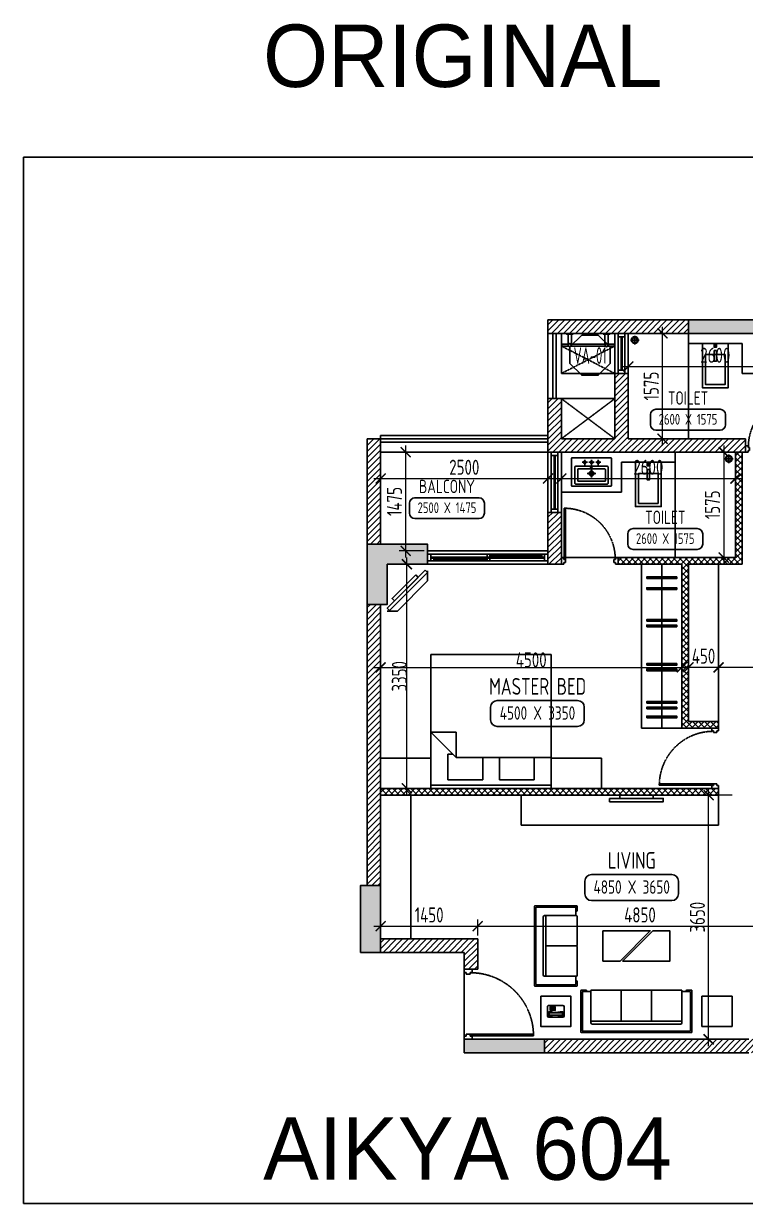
# Model space of a CAD drawing. Header units: millimetres. Extents: x -32588 to 76206, y -105754 to 17102.
# Drawn here: x -32588 to -21803, y -22400 to -4769 of the extents above; entities that cross this region are included whole.
import ezdxf
from ezdxf.enums import TextEntityAlignment as Align

# ---------------------------------------------------------------- set-up
doc = ezdxf.new("R2010")
doc.units = ezdxf.units.MM
doc.header["$LTSCALE"] = 10
doc.header["$PDMODE"] = 35
doc.header["$PDSIZE"] = 500
doc.linetypes.add('DASHED', pattern=[19.05, 12.7, -6.35])
doc.linetypes.add('HIDDEN', pattern=[9.525, 6.35, -3.175])
for name, color, linetype in [('07--DIM-1', 1, 'Continuous'), ('A--BLOCKWALL-1', 9, 'Continuous'), ('A--BLOCKWALL-2', 2, 'Continuous'), ('A--BLOCKWALL-3', 3, 'Continuous'), ('A--BLOCKWALL-HATCH', 8, 'Continuous'), ('A--CONCRETE-1', 9, 'Continuous'), ('A--DOWN', 34, 'Continuous'), ('A--FURNITURE-0', 253, 'Continuous'), ('A--FURNITURE-1', 9, 'Continuous'), ('A--GLAZING-0', 181, 'Continuous'), ('A--HANDRAIL-1', 9, 'Continuous'), ('A--HATCH-1', 8, 'Continuous'), ('A--SANITARY-0', 253, 'Continuous'), ('A--SHAFT-HIDDEN', 9, 'HIDDEN'), ('A--SPACENUMBER', 2, 'Continuous'), ('A--SPACENUMBER-1', 8, 'Continuous'), ('A--SPACEREF', 3, 'Continuous'), ('A--STELWRK-1', 9, 'Continuous'), ('A--Stucture', 9, 'Continuous'), ('A--TILING-1', 8, 'Continuous'), ('A--WINREF', 7, 'Continuous'), ('A--WINREF-1', 8, 'Continuous'), ('Typical floor Column Centre line$0$X-3rd Floor Column$0$A--COL250', 250, 'Continuous'), ('Typical floor Column Centre line$0$X-3rd Floor Column$0$A--CONCRETE-4', 4, 'Continuous')]:
    doc.layers.add(name, color=color, linetype=linetype)
doc.layers.add('A--STELWRK-2', color=2, linetype='Continuous', lineweight=25)
doc.styles.add('ISO', font='isocp2.shx', dxfattribs={"width": 0.8})
doc.dimstyles.new('A-DIM-100', dxfattribs={"dimscale": 100, "dimtxt": 2.25, "dimasz": 1.5, "dimexe": 1, "dimexo": 0.5, "dimgap": 0, "dimtad": 0, "dimdec": 0, "dimzin": 12, "dimdsep": 46, "dimtxsty": 'ISO', "dimblk": 'ARCHTICK', "dimcen": 1, "dimdle": 1, "dimclrd": 8, "dimclre": 8, "dimclrt": 256, "dimadec": 0, "dimazin": 3, "dimtfac": 1, "dimtdec": 0, "dimtmove": 1, "dimatfit": 2, "dimfxl": 1, "dimtvp": 0.75, "dimtolj": 1, "dimtzin": 12, "dimlwd": 18, "dimlwe": 18, "dimarcsym": 0})
pattern_1 = [(45, (-23853.064, -23097.9), (-44.90128, 44.90128), [])]
pattern_2 = [(45, (-23853.064, -23097.9), (-44.90128, 44.90128), []), (135, (-23853.064, -23097.9), (-44.90128, -44.90128), [])]

# ---------------------------------------------------------------- blocks, each defined once
blk = doc.blocks.new('A$C542B73FF')
at = {"layer": 'A--FURNITURE-0'}
for points in [[(-400, 50), (400, 50), (400, 100), (-400, 100)], [(-250, 0), (250, 0), (250, 50), (-250, 50)]]:
    blk.add_lwpolyline(points, close=True, dxfattribs=at)
blk = doc.blocks.new('A$C7FA855F9')
at = {"layer": 'A--FURNITURE-0', "linetype": 'Continuous'}
for p, q in [((900, 2000), (-900, 2000)), ((-900, 2000), (-900, 0)), ((900, 0), (900, 2000)), ((900, 840), (520, 460)), ((520, 840), (900, 840)), ((520, 460), (520, 840)), ((-900, 460), (520, 460)), ((-645, 460), (-645, 130)), ((-125, 130), (-125, 460)), ((125, 460), (125, 130)), ((645, 510), (570, 510)), ((645, 130), (645, 510)), ((-900, 50), (900, 50)), ((-900, 0), (900, 0)), ((-645, 130), (-125, 130)), ((125, 130), (645, 130))]:
    blk.add_line(p, q, dxfattribs=at)
blk = doc.blocks.new('A$C59C96D1E')
at = {"linetype": 'Continuous'}
for p, q in [((-2.74, 0), (2.74, 0)), ((-3.49, -9.09), (-3.49, -0.75)), ((-2.75, -0.99), (-2.75, -2.2)), ((-2.26, -1.48), (-2.26, -8.35)), ((-0.79, -0.49), (-2.25, -0.49)), ((-1.76, -0.98), (-1.28, -0.98)), ((-0.78, -8.35), (-0.78, -1.48)), ((-0.29, -2.2), (-0.29, -0.99)), ((3.49, -0.75), (3.49, -9.09)), ((-2.75, -8.84), (-2.75, -7.63)), ((2.74, -9.84), (-2.74, -9.84)), ((-0.79, -9.34), (-2.25, -9.34)), ((-1.76, -8.85), (-1.28, -8.85)), ((-0.29, -7.63), (-0.29, -8.84))]:
    blk.add_line(p, q, dxfattribs=at)
for points in [[(0.45, -5.87), (0.45, -5.37), (0.95, -5.37), (0.95, -5.87)], [(0.45, -6.47), (0.45, -5.97), (0.95, -5.97), (0.95, -6.47)], [(0.45, -7.06), (0.45, -6.56), (0.95, -6.56), (0.95, -7.06)], [(1.05, -5.87), (1.05, -5.37), (1.55, -5.37), (1.55, -5.87)], [(1.05, -6.47), (1.05, -5.97), (1.55, -5.97), (1.55, -6.47)], [(1.05, -7.06), (1.05, -6.56), (1.55, -6.56), (1.55, -7.06)], [(1.64, -5.87), (1.64, -5.37), (2.14, -5.37), (2.14, -5.87)], [(1.64, -6.47), (1.64, -5.97), (2.14, -5.97), (2.14, -6.47)], [(1.64, -7.06), (1.64, -6.56), (2.14, -6.56), (2.14, -7.06)], [(2.24, -5.87), (2.24, -5.37), (2.74, -5.37), (2.74, -5.87)], [(2.24, -6.47), (2.24, -5.97), (2.74, -5.97), (2.74, -6.47)], [(2.24, -7.06), (2.24, -6.56), (2.74, -6.56), (2.74, -7.06)], [(0.45, -7.66), (0.45, -7.16), (0.95, -7.16), (0.95, -7.66)], [(0.45, -8.26), (0.95, -8.26), (0.95, -7.76), (0.45, -7.76)], [(1.05, -7.66), (1.05, -7.16), (1.55, -7.16), (1.55, -7.66)], [(1.05, -8.26), (1.55, -8.26), (1.55, -7.76), (1.05, -7.76)], [(1.64, -7.66), (1.64, -7.16), (2.14, -7.16), (2.14, -7.66)], [(1.64, -8.26), (2.14, -8.26), (2.14, -7.76), (1.64, -7.76)], [(2.24, -7.66), (2.24, -7.16), (2.74, -7.16), (2.74, -7.66)], [(2.24, -8.26), (2.74, -8.26), (2.74, -7.76), (2.24, -7.76)]]:
    blk.add_lwpolyline(points, close=True)
for centre, radius, start, end in [((-2.74, -0.75), 0.75, 90, 180), ((2.74, -0.75), 0.75, 0, 90), ((-2.25, -0.99), 0.5, 90, 180), ((-2.25, -2.2), 0.5, 180, 270), ((-1.76, -1.48), 0.5, 90, 180), ((-1.28, -1.48), 0.5, 0, 90), ((-0.79, -0.99), 0.5, 0, 90), ((-0.79, -2.2), 0.5, 270, 0), ((-2.74, -9.09), 0.75, 180, 270), ((-2.25, -7.63), 0.5, 90, 180), ((-2.25, -8.84), 0.5, 180, 270), ((-1.76, -8.35), 0.5, 180, 270), ((-1.28, -8.35), 0.5, 270, 0), ((-0.79, -7.63), 0.5, 0, 90), ((-0.79, -8.84), 0.5, 270, 0), ((2.74, -9.09), 0.75, 270, 0)]:
    blk.add_arc(centre, radius, start, end, dxfattribs=at)
for centre, start, end in [((-30.22, -7.51), 358.27997, 10.89187), ((27.18, -7.51), 169.10813, 181.72003)]:
    blk.add_arc(centre, 27.97, start, end)
blk = doc.blocks.new('A$C6B576318')
at = {"layer": 'A--FURNITURE-0'}
for p, q in [((-975, 13), (-975, 736)), ((-888, 749), (-963, 749)), ((-950, 38), (-950, 711)), ((-813, 724), (-938, 724)), ((-875, 724), (-875, 736)), ((-800, 711), (-800, 736)), ((-800, 175), (-800, 711)), ((-788, 749), (-279, 749)), ((-267, 736), (-267, 200)), ((-254, 749), (254, 749)), ((267, 736), (267, 200)), ((279, 749), (788, 749)), ((800, 711), (800, 736)), ((800, 175), (800, 711)), ((813, 724), (938, 724)), ((875, 724), (875, 736)), ((888, 749), (963, 749)), ((950, 38), (950, 711)), ((975, 13), (975, 736)), ((-963, 0), (963, 0)), ((-938, 25), (938, 25)), ((-800, 200), (800, 200)), ((-775, 150), (775, 150))]:
    blk.add_line(p, q, dxfattribs=at)
for centre, radius, start, end in [((-963, 736), 12.5, 90, 180), ((-938, 711), 12.5, 90, 180), ((-888, 736), 12.5, 0, 90), ((-813, 711), 12.5, 0, 90), ((-788, 736), 12.5, 90, 180), ((-279, 736), 12.5, 0, 90), ((-254, 736), 12.5, 90, 180), ((254, 736), 12.5, 0, 90), ((279, 736), 12.5, 90, 180), ((788, 736), 12.5, 0, 90), ((813, 711), 12.5, 90, 180), ((888, 736), 12.5, 90, 180), ((938, 711), 12.5, 0, 90), ((963, 736), 12.5, 0, 90), ((-963, 13), 12.5, 180, 270), ((-938, 38), 12.5, 180, 270), ((-775, 175), 25, 180, 270), ((775, 175), 25, 270, 0), ((938, 38), 12.5, 270, 0), ((963, 13), 12.5, 270, 0)]:
    blk.add_arc(centre, radius, start, end, dxfattribs=at)
blk = doc.blocks.new('A$C64853205')
at = {"layer": 'A--FURNITURE-0'}
for p, q in [((-708, 13), (-708, 736)), ((-621, 749), (-696, 749)), ((-683, 38), (-683, 711)), ((-546, 724), (-671, 724)), ((-608, 724), (-608, 736)), ((-533, 711), (-533, 736)), ((-533, 175), (-533, 711)), ((-521, 749), (-12, 749)), ((0, 736), (0, 200)), ((13, 749), (521, 749)), ((533, 736), (533, 175)), ((546, 724), (671, 724)), ((608, 724), (608, 736)), ((621, 749), (696, 749)), ((683, 38), (683, 711)), ((708, 13), (708, 736)), ((-696, 0), (696, 0)), ((-671, 25), (671, 25)), ((-533, 200), (533, 200)), ((-508, 150), (508, 150))]:
    blk.add_line(p, q, dxfattribs=at)
for centre, radius, start, end in [((-696, 736), 12.5, 90, 180), ((-671, 711), 12.5, 90, 180), ((-621, 736), 12.5, 0, 90), ((-546, 711), 12.5, 0, 90), ((-521, 736), 12.5, 90, 180), ((-12, 736), 12.5, 0, 90), ((13, 736), 12.5, 90, 180), ((521, 736), 12.5, 0, 90), ((546, 711), 12.5, 90, 180), ((621, 736), 12.5, 90, 180), ((671, 711), 12.5, 0, 90), ((696, 736), 12.5, 0, 90), ((-696, 13), 12.5, 180, 270), ((-671, 38), 12.5, 180, 270), ((-508, 175), 25, 180, 270), ((508, 175), 25, 270, 0), ((671, 38), 12.5, 270, 0), ((696, 13), 12.5, 270, 0)]:
    blk.add_arc(centre, radius, start, end, dxfattribs=at)
blk = doc.blocks.new('A$C68464E93')
at = {"layer": 'A--BLOCKWALL-1'}
for p, q in [((600, 200), (0, 200)), ((600, 0), (0, 0))]:
    blk.add_line(p, q, dxfattribs=at)
at = {"layer": 'A--DOWN'}
for p, q in [((50, 150), (550, 150)), ((550, 50), (50, 50))]:
    blk.add_line(p, q, dxfattribs=at)
for points in [[(50, 50), (50, 150), (0, 150), (0, 50), (50, 50)], [(550, 50), (550, 150), (600, 150), (600, 50), (550, 50)]]:
    blk.add_lwpolyline(points, dxfattribs=at)
at = {"layer": 'A--GLAZING-0'}
for p, q in [((550, 107), (50, 107)), ((550, 93), (50, 93))]:
    blk.add_line(p, q, dxfattribs=at)
blk = doc.blocks.new('A$C76363F86-flat-10')
at = {"layer": 'A--SANITARY-0'}
for points in [[(0, -0.193), (0, 0.193), (-0.663, 0.193), (-0.663, -0.193)], [(-0.167, -0.146), (-0.167, 0.146), (-0.616, 0.146), (-0.616, -0.146)], [(-0.108, -0.017), (-0.108, 0.017), (-0.266, 0.017), (-0.266, -0.017)], [(0, -0.017), (0, 0.017), (-0.057, 0.017), (-0.057, -0.017)], [(-0.027, -0.009), (-0.027, 0.008), (-0.05, 0.008), (-0.05, -0.009)]]:
    blk.add_lwpolyline(points, close=True, dxfattribs=at)
blk = doc.blocks.new('A$C704305AF')
at = {"layer": 'A--SANITARY-0'}
for p, q in [((0, 0.064), (0, -0.064)), ((0.064, 0), (-0.064, 0))]:
    blk.add_line(p, q, dxfattribs=at)
for major_axis, start_param, end_param in [((0, 0.0508), 3.141593, 9.424778), ((0, 0.0381), 6.283185307145827, 12.56637061432541)]:
    blk.add_ellipse((0, 0), major_axis=major_axis, ratio=1, start_param=start_param, end_param=end_param, dxfattribs=at)
blk = doc.blocks.new('A$C302618AE')
at = {"layer": 'A--SANITARY-0'}
for p, q in [((-287, 0), (287, 0)), ((-297, -10), (-297, -416)), ((-247, -138), (-247, -383)), ((-237, -128), (240, -128)), ((-196, -168), (199, -168)), ((-60, -67), (-138, -67)), ((-100, -30), (-100, -110)), ((40, -67), (-38, -67)), ((1, -30), (1, -110)), ((141, -67), (63, -67)), ((101, -30), (101, -110)), ((250, -138), (250, -383)), ((297, -10), (297, -416)), ((-206, -178), (-206, -343)), ((65, -236), (-65, -236)), ((0, -183), (0, -295)), ((209, -178), (209, -343)), ((-287, -426), (287, -426)), ((-237, -393), (240, -393)), ((-196, -353), (199, -353))]:
    blk.add_line(p, q, dxfattribs=at)
for centre, radius in [((-100, -67), 17.8), ((1, -67), 17.8), ((101, -67), 17.8), ((1, -235), 36.3), ((1, -235), 25)]:
    blk.add_circle(centre, radius, dxfattribs=at)
for centre, start, end in [((-287, -10), 90, 180), ((-237, -138), 90, 180), ((-196, -178), 90, 180), ((199, -178), 0, 90), ((240, -138), 0, 90), ((287, -10), 0, 90), ((-196, -343), 180, 270), ((199, -343), 270, 0), ((-287, -416), 180, 270), ((-237, -383), 180, 270), ((240, -383), 270, 0), ((287, -416), 270, 0)]:
    blk.add_arc(centre, 10, start, end, dxfattribs=at)
blk.add_ellipse((0, -141), major_axis=(17.6, 0), ratio=0.318204, dxfattribs=at)
blk = doc.blocks.new('A$C1CBF2325')
at = {"layer": 'A--DOWN'}
for p, q in [((100, 0), (0, 0)), ((0, 0), (0, -42)), ((100, 0), (100, -42)), ((25, -42), (0, -42)), ((25, -42), (25, -67)), ((75, -67), (25, -67)), ((75, -42), (75, -67)), ((75, -42), (100, -42)), ((79, -46), (79, -67)), ((79, -46), (886, -46)), ((79, -67), (886, -67)), ((886, -67), (886, -46)), ((25, -858), (0, -858)), ((0, -900), (0, -858)), ((100, -900), (0, -900)), ((75, -833), (25, -833)), ((25, -858), (25, -833)), ((75, -858), (75, -833)), ((75, -858), (100, -858)), ((100, -900), (100, -858))]:
    blk.add_line(p, q, dxfattribs=at)
at = {"layer": 'A--DOWN', "color": 8, "linetype": 'DASHED', "ltscale": 0.005}
blk.add_arc((79, -46), 807, 269.7319, 358.5291, dxfattribs=at)
blk = doc.blocks.new('A$C613641B0')
at = {"layer": 'A--BLOCKWALL-1'}
for p, q in [((0, 0), (-1800, 0)), ((0, -200), (-1800, -200))]:
    blk.add_line(p, q, dxfattribs=at)
at = {"layer": 'A--DOWN'}
for p, q in [((-50, -50), (-1750, -50)), ((-1750, -93), (-93, -93)), ((-1750, -107), (-50, -107)), ((-1750, -150), (-50, -150))]:
    blk.add_line(p, q, dxfattribs=at)
for points in [[(-1750, -50), (-1750, -150), (-1800, -150), (-1800, -50)], [(-1750, -107), (-1750, -150), (-1707, -150), (-1707, -107)], [(-934, -50), (-934, -93), (-891, -93), (-891, -50)], [(-934, -107), (-934, -150), (-891, -150), (-891, -107)], [(-93, -50), (-93, -93), (-50, -93), (-50, -50)], [(-50, -50), (-50, -150), (0, -150), (0, -50)]]:
    blk.add_lwpolyline(points, close=True, dxfattribs=at)
at = {"layer": 'A--GLAZING-0'}
for p, q in [((-934, -122), (-1707, -122)), ((-934, -136), (-1707, -136)), ((-93, -64), (-891, -64)), ((-93, -78), (-891, -78))]:
    blk.add_line(p, q, dxfattribs=at)
blk = doc.blocks.new('SPACE')
at = {"layer": 'A--SPACENUMBER-1'}
blk.add_lwpolyline([(-600, 0), (600, 0, 0.414213562), (700, 100), (700, 288.5, 0.414213562), (600, 388.5), (-600, 388.5, 0.414213562), (-700, 288.5), (-700, 100, 0.414213562), (-600, 0, -0.052514465)], format="xyb", dxfattribs=at)
at = {"layer": 'A--SPACENUMBER', "style": 'ISO', "width": 0.8, "flags": 4}
blk.add_attdef('01', text='', height=250, dxfattribs=at).set_placement((0.455, 202.41), align=Align.MIDDLE)
at = {"layer": 'A--SPACEREF', "style": 'ISO', "width": 0.8, "flags": 4}
blk.add_attdef('S', text='', height=300, dxfattribs=at).set_placement((1.35, 474.975), align=Align.CENTER)
blk = doc.blocks.new('AL-OP')
at = {"layer": 'A--WINREF-1'}
blk.add_lwpolyline([(-124, 300), (-300, 124), (-300, -124), (-124, -300), (124, -300), (300, -124), (300, 124), (124, 300)], close=True, dxfattribs=at)
at = {"layer": 'A--WINREF', "style": 'ISO', "width": 0.6}
blk.add_attdef('AL-OP', text='', height=250, dxfattribs=at).set_placement((3, -5), align=Align.MIDDLE)
blk = doc.blocks.new('A$C3A434446')
at = {"layer": 'A--STELWRK-1', "color": 1}
for p, q in [((110, 939), (110, 1089)), ((160, 939), (160, 1089)), ((660, 939), (660, 1089)), ((710, 939), (710, 1089)), ((15, 939), (115, 939)), ((15, 909), (115, 909)), ((155, 939), (665, 939)), ((155, 909), (665, 909)), ((705, 939), (805, 939)), ((705, 909), (805, 909))]:
    blk.add_line(p, q, dxfattribs=at)
at = {"layer": 'A--STELWRK-1'}
for points in [[(85, 1099), (85, 1089), (185, 1089), (185, 1099)], [(635, 1099), (635, 1089), (735, 1089), (735, 1099)], [(15, 899), (10, 899), (10, 949), (15, 949)], [(805, 899), (810, 899), (810, 949), (805, 949)]]:
    blk.add_lwpolyline(points, close=True, dxfattribs=at)
at = {"layer": 'A--STELWRK-2'}
for centre, radius in [((135, 924), 25), ((135, 924), 22), ((685, 924), 25), ((685, 924), 22)]:
    blk.add_circle(centre, radius, dxfattribs=at)
blk = doc.blocks.new('A$C6931329F')
at = {"layer": 'A--BLOCKWALL-1'}
for p, q in [((0, 900), (0, 0)), ((200, 900), (200, 0))]:
    blk.add_line(p, q, dxfattribs=at)
at = {"layer": 'A--DOWN'}
for p, q in [((50, 50), (50, 850)), ((150, 850), (150, 50))]:
    blk.add_line(p, q, dxfattribs=at)
for points in [[(150, 850), (50, 850), (50, 900), (150, 900), (150, 850)], [(150, 50), (50, 50), (50, 0), (150, 0), (150, 50)]]:
    blk.add_lwpolyline(points, dxfattribs=at)
at = {"layer": 'A--GLAZING-0'}
for p, q in [((93, 850), (93, 50)), ((107, 850), (107, 50))]:
    blk.add_line(p, q, dxfattribs=at)
blk = doc.blocks.new('_ArchTick')
at = {"color": 0, "const_width": 0.15}
blk.add_lwpolyline([(-0.5, -0.5), (0.5, 0.5)], dxfattribs=at)
blk = doc.blocks.new('*D225')
at = {"layer": '07--DIM-1', "color": 8, "lineweight": 18}
for p, q in [((-23553, -9448), (-23553, -9994)), ((-20953, -9448), (-20953, -9994)), ((-23653, -9894), (-20853, -9894))]:
    blk.add_line(p, q, dxfattribs=at)
at = {"layer": 'Defpoints', "color": 0}
for p in [(-23553, -9398), (-20953, -9398), (-20953, -9894)]:
    blk.add_point(p, dxfattribs=at)
at = {"layer": '07--DIM-1', "color": 8, "lineweight": 18, "xscale": 150, "yscale": 150, "zscale": 150, "rotation": 180}
blk.add_blockref('_ArchTick', (-23553, -9894), dxfattribs=at)
at = {"layer": '07--DIM-1', "color": 8, "lineweight": 18, "xscale": 150, "yscale": 150, "zscale": 150}
blk.add_blockref('_ArchTick', (-20953, -9894), dxfattribs=at)
at = {"layer": '07--DIM-1', "insert": (-22253, -9725), "char_height": 225, "attachment_point": 5, "style": 'ISO'}
blk.add_mtext('\\A1;2600', dxfattribs=at)
blk = doc.blocks.new('*D226')
at = {"layer": '07--DIM-1', "color": 8, "lineweight": 18}
for p, q in [((-23041, -11073), (-23041, -9298)), ((-23503, -9398), (-22941, -9398)), ((-23503, -10973), (-22941, -10973))]:
    blk.add_line(p, q, dxfattribs=at)
at = {"layer": 'Defpoints', "color": 0}
for p in [(-23553, -9398), (-23041, -9398), (-23553, -10973)]:
    blk.add_point(p, dxfattribs=at)
at = {"layer": '07--DIM-1', "color": 8, "lineweight": 18, "xscale": 150, "yscale": 150, "zscale": 150}
for p, rotation in [((-23041, -9398), 90), ((-23041, -10973), 270)]:
    blk.add_blockref('_ArchTick', p, dxfattribs=dict(at, rotation=rotation))
at = {"layer": '07--DIM-1', "insert": (-23210, -10185), "char_height": 225, "attachment_point": 5, "rotation": 90, "style": 'ISO'}
blk.add_mtext('\\A1;1575', dxfattribs=at)
blk = doc.blocks.new('*D227')
at = {"layer": '07--DIM-1', "color": 8, "lineweight": 18}
for p, q in [((-27253, -18398), (-27253, -18158)), ((-25803, -18398), (-25803, -18158)), ((-27353, -18258), (-25703, -18258))]:
    blk.add_line(p, q, dxfattribs=at)
at = {"layer": 'Defpoints', "color": 0}
for p in [(-25803, -18258), (-27253, -18448), (-25803, -18448)]:
    blk.add_point(p, dxfattribs=at)
at = {"layer": '07--DIM-1', "color": 8, "lineweight": 18, "xscale": 150, "yscale": 150, "zscale": 150, "rotation": 180}
blk.add_blockref('_ArchTick', (-27253, -18258), dxfattribs=at)
at = {"layer": '07--DIM-1', "color": 8, "lineweight": 18, "xscale": 150, "yscale": 150, "zscale": 150}
blk.add_blockref('_ArchTick', (-25803, -18258), dxfattribs=at)
at = {"layer": '07--DIM-1', "insert": (-26528, -18089), "char_height": 225, "attachment_point": 5, "style": 'ISO'}
blk.add_mtext('\\A1;1450', dxfattribs=at)
blk = doc.blocks.new('*D228')
at = {"layer": '07--DIM-1', "color": 8, "lineweight": 18}
for p, q in [((-25803, -18398), (-25803, -18158)), ((-20953, -18398), (-20953, -18158)), ((-25903, -18258), (-20853, -18258))]:
    blk.add_line(p, q, dxfattribs=at)
at = {"layer": 'Defpoints', "color": 0}
for p in [(-20953, -18258), (-25803, -18448), (-20953, -18448)]:
    blk.add_point(p, dxfattribs=at)
at = {"layer": '07--DIM-1', "color": 8, "lineweight": 18, "xscale": 150, "yscale": 150, "zscale": 150, "rotation": 180}
blk.add_blockref('_ArchTick', (-25803, -18258), dxfattribs=at)
at = {"layer": '07--DIM-1', "color": 8, "lineweight": 18, "xscale": 150, "yscale": 150, "zscale": 150}
blk.add_blockref('_ArchTick', (-20953, -18258), dxfattribs=at)
at = {"layer": '07--DIM-1', "insert": (-23378, -18089), "char_height": 225, "attachment_point": 5, "style": 'ISO'}
blk.add_mtext('\\A1;4850', dxfattribs=at)
blk = doc.blocks.new('*D230')
at = {"layer": '07--DIM-1', "color": 8, "lineweight": 18}
for p, q in [((-17703, -14390), (-22303, -14390)), ((-22203, -14436), (-22203, -14290)), ((-17803, -14436), (-17803, -14290))]:
    blk.add_line(p, q, dxfattribs=at)
at = {"layer": 'Defpoints', "color": 0}
for p in [(-22203, -14390), (-22203, -14486), (-17803, -14486)]:
    blk.add_point(p, dxfattribs=at)
at = {"layer": '07--DIM-1', "color": 8, "lineweight": 18, "xscale": 150, "yscale": 150, "zscale": 150, "rotation": 180}
blk.add_blockref('_ArchTick', (-22203, -14390), dxfattribs=at)
at = {"layer": '07--DIM-1', "color": 8, "lineweight": 18, "xscale": 150, "yscale": 150, "zscale": 150}
blk.add_blockref('_ArchTick', (-17803, -14390), dxfattribs=at)
at = {"layer": '07--DIM-1', "insert": (-20003, -14221), "char_height": 225, "attachment_point": 5, "style": 'ISO'}
blk.add_mtext('\\A1;4400', dxfattribs=at)
blk = doc.blocks.new('*D232')
at = {"layer": '07--DIM-1', "color": 8, "lineweight": 18}
for p, q in [((-27253, -11289), (-27253, -11668)), ((-24753, -11289), (-24753, -11668)), ((-27353, -11568), (-24653, -11568))]:
    blk.add_line(p, q, dxfattribs=at)
at = {"layer": 'Defpoints', "color": 0}
for p in [(-27253, -11239), (-24753, -11239), (-24753, -11568)]:
    blk.add_point(p, dxfattribs=at)
at = {"layer": '07--DIM-1', "color": 8, "lineweight": 18, "xscale": 150, "yscale": 150, "zscale": 150, "rotation": 180}
blk.add_blockref('_ArchTick', (-27253, -11568), dxfattribs=at)
at = {"layer": '07--DIM-1', "color": 8, "lineweight": 18, "xscale": 150, "yscale": 150, "zscale": 150}
blk.add_blockref('_ArchTick', (-24753, -11568), dxfattribs=at)
at = {"layer": '07--DIM-1', "insert": (-26003, -11399), "char_height": 225, "attachment_point": 5, "style": 'ISO'}
blk.add_mtext('\\A1;2500', dxfattribs=at)
blk = doc.blocks.new('*D233')
at = {"layer": '07--DIM-1', "color": 8, "lineweight": 18}
for p, q in [((-24553, -11377), (-24553, -11668)), ((-21953, -11377), (-21953, -11668)), ((-24653, -11568), (-21853, -11568))]:
    blk.add_line(p, q, dxfattribs=at)
at = {"layer": 'Defpoints', "color": 0}
for p in [(-24553, -11327), (-21953, -11327), (-21953, -11568)]:
    blk.add_point(p, dxfattribs=at)
at = {"layer": '07--DIM-1', "color": 8, "lineweight": 18, "xscale": 150, "yscale": 150, "zscale": 150, "rotation": 180}
blk.add_blockref('_ArchTick', (-24553, -11568), dxfattribs=at)
at = {"layer": '07--DIM-1', "color": 8, "lineweight": 18, "xscale": 150, "yscale": 150, "zscale": 150}
blk.add_blockref('_ArchTick', (-21953, -11568), dxfattribs=at)
at = {"layer": '07--DIM-1', "insert": (-23253, -11399), "char_height": 225, "attachment_point": 5, "style": 'ISO'}
blk.add_mtext('\\A1;2600', dxfattribs=at)
blk = doc.blocks.new('*D234')
at = {"layer": '07--DIM-1', "color": 8, "lineweight": 18}
for p, q in [((-22126, -11073), (-22126, -12848)), ((-22003, -11173), (-22226, -11173)), ((-22003, -12748), (-22226, -12748))]:
    blk.add_line(p, q, dxfattribs=at)
at = {"layer": 'Defpoints', "color": 0}
for p in [(-21953, -11173), (-22126, -12748), (-21953, -12748)]:
    blk.add_point(p, dxfattribs=at)
at = {"layer": '07--DIM-1', "color": 8, "lineweight": 18, "xscale": 150, "yscale": 150, "zscale": 150}
for p, rotation in [((-22126, -11173), 90), ((-22126, -12748), 270)]:
    blk.add_blockref('_ArchTick', p, dxfattribs=dict(at, rotation=rotation))
at = {"layer": '07--DIM-1', "insert": (-22295, -11960), "char_height": 225, "attachment_point": 5, "rotation": 90, "style": 'ISO'}
blk.add_mtext('\\A1;1575', dxfattribs=at)
blk = doc.blocks.new('*D235')
at = {"layer": '07--DIM-1', "color": 8, "lineweight": 18}
for p, q in [((-27253, -14236), (-27253, -14490)), ((-22753, -14236), (-22753, -14490)), ((-27353, -14390), (-22653, -14390))]:
    blk.add_line(p, q, dxfattribs=at)
at = {"layer": 'Defpoints', "color": 0}
for p in [(-27253, -14186), (-22753, -14186), (-22753, -14390)]:
    blk.add_point(p, dxfattribs=at)
at = {"layer": '07--DIM-1', "color": 8, "lineweight": 18, "xscale": 150, "yscale": 150, "zscale": 150, "rotation": 180}
blk.add_blockref('_ArchTick', (-27253, -14390), dxfattribs=at)
at = {"layer": '07--DIM-1', "color": 8, "lineweight": 18, "xscale": 150, "yscale": 150, "zscale": 150}
blk.add_blockref('_ArchTick', (-22753, -14390), dxfattribs=at)
at = {"layer": '07--DIM-1', "insert": (-25003, -14277), "char_height": 225, "attachment_point": 5, "style": 'ISO'}
blk.add_mtext('\\A1;4500', dxfattribs=at)
blk = doc.blocks.new('*D237')
at = {"layer": '07--DIM-1', "color": 8, "lineweight": 18}
for p, q in [((-26878, -12748), (-26878, -11073)), ((-26564, -11173), (-26978, -11173)), ((-26603, -12648), (-26978, -12648))]:
    blk.add_line(p, q, dxfattribs=at)
at = {"layer": 'Defpoints', "color": 0}
for p in [(-26878, -11173), (-26514, -11173), (-26553, -12648)]:
    blk.add_point(p, dxfattribs=at)
at = {"layer": '07--DIM-1', "color": 8, "lineweight": 18, "xscale": 150, "yscale": 150, "zscale": 150}
for p, rotation in [((-26878, -11173), 90), ((-26878, -12648), 270)]:
    blk.add_blockref('_ArchTick', p, dxfattribs=dict(at, rotation=rotation))
at = {"layer": '07--DIM-1', "insert": (-27047, -11910), "char_height": 225, "attachment_point": 5, "rotation": 90, "style": 'ISO'}
blk.add_mtext('\\A1;1475', dxfattribs=at)
blk = doc.blocks.new('*D238')
at = {"layer": '07--DIM-1', "color": 8, "lineweight": 18}
for p, q in [((-22103, -14390), (-22753, -14390)), ((-22653, -14436), (-22653, -14290)), ((-22203, -14436), (-22203, -14290))]:
    blk.add_line(p, q, dxfattribs=at)
at = {"layer": 'Defpoints', "color": 0}
for p in [(-22653, -14390), (-22653, -14486), (-22203, -14486)]:
    blk.add_point(p, dxfattribs=at)
at = {"layer": '07--DIM-1', "color": 8, "lineweight": 18, "xscale": 150, "yscale": 150, "zscale": 150, "rotation": 180}
blk.add_blockref('_ArchTick', (-22653, -14390), dxfattribs=at)
at = {"layer": '07--DIM-1', "color": 8, "lineweight": 18, "xscale": 150, "yscale": 150, "zscale": 150}
blk.add_blockref('_ArchTick', (-22203, -14390), dxfattribs=at)
at = {"layer": '07--DIM-1', "insert": (-22428, -14221), "char_height": 225, "attachment_point": 5, "style": 'ISO'}
blk.add_mtext('\\A1;450', dxfattribs=at)
blk = doc.blocks.new('*D239')
at = {"layer": '07--DIM-1', "color": 8, "lineweight": 18}
for p, q in [((-22352, -20048), (-22352, -16198)), ((-22003, -16298), (-22452, -16298)), ((-22003, -19948), (-22452, -19948))]:
    blk.add_line(p, q, dxfattribs=at)
at = {"layer": 'Defpoints', "color": 0}
for p in [(-22352, -16298), (-21953, -16298), (-21953, -19948)]:
    blk.add_point(p, dxfattribs=at)
at = {"layer": '07--DIM-1', "color": 8, "lineweight": 18, "xscale": 150, "yscale": 150, "zscale": 150}
for p, rotation in [((-22352, -16298), 90), ((-22352, -19948), 270)]:
    blk.add_blockref('_ArchTick', p, dxfattribs=dict(at, rotation=rotation))
at = {"layer": '07--DIM-1', "insert": (-22520, -18123), "char_height": 225, "attachment_point": 5, "rotation": 90, "style": 'ISO'}
blk.add_mtext('\\A1;3650', dxfattribs=at)
blk = doc.blocks.new('*D242')
at = {"layer": '07--DIM-1', "color": 8, "lineweight": 18}
for p, q in [((-26603, -12848), (-26961, -12848)), ((-26861, -16298), (-26861, -12748)), ((-26660, -16198), (-26961, -16198))]:
    blk.add_line(p, q, dxfattribs=at)
at = {"layer": 'Defpoints', "color": 0}
for p in [(-26861, -12848), (-26553, -12848), (-26610, -16198)]:
    blk.add_point(p, dxfattribs=at)
at = {"layer": '07--DIM-1', "color": 8, "lineweight": 18, "xscale": 150, "yscale": 150, "zscale": 150}
for p, rotation in [((-26861, -12848), 90), ((-26861, -16198), 270)]:
    blk.add_blockref('_ArchTick', p, dxfattribs=dict(at, rotation=rotation))
at = {"layer": '07--DIM-1', "insert": (-26973, -14523), "char_height": 225, "attachment_point": 5, "rotation": 90, "style": 'ISO'}
blk.add_mtext('\\A1;3350', dxfattribs=at)

msp = doc.modelspace()

# ---------------------------------------------------------------- hatches: boundary and pattern name
at = {"layer": 'A--BLOCKWALL-HATCH'}
h = msp.add_hatch(dxfattribs=at)
h.set_pattern_fill('ANSI37', color=256, scale=20, style=0)
h.set_pattern_definition(pattern_2)
h.paths.add_polyline_path([(-21953.1, -11172.9), (-21853.1, -11172.9), (-21853.1, -12847.9), (-22653.1, -12847.9), (-22653.1, -13972.9), (-22653.1, -14072.9), (-22653.1, -15197.9), (-22203.1, -15197.9), (-22203.1, -15297.9), (-22753.1, -15297.9), (-22753.1, -12847.9), (-23703.1, -12847.9), (-23703.1, -12747.9), (-21953.1, -12747.9)])
h = msp.add_hatch(dxfattribs=at)
h.set_pattern_fill('ANSI37', color=256, scale=20, style=0)
h.set_pattern_definition(pattern_2)
h.paths.add_polyline_path([(-27253.1, -16297.9), (-27253.1, -16197.9), (-22203.1, -16197.9), (-22203.1, -16297.9)])
at = {"layer": 'A--HATCH-1'}
h = msp.add_hatch(dxfattribs=at)
h.set_pattern_fill('ANSI31', color=256, scale=20, style=0)
h.set_pattern_definition(pattern_1)
h.paths.add_polyline_path([(-24753.1, -9397.9), (-22653.1, -9397.9), (-22653.1, -9197.9), (-24753.1, -9197.9)])
h = msp.add_hatch(dxfattribs=at)
h.set_pattern_fill('ANSI31', color=256, scale=20, style=0)
h.set_pattern_definition(pattern_1)
h.paths.add_polyline_path([(-21803.1, -11172.9), (-21803.1, -10972.9), (-23553.1, -10972.9), (-23553.1, -9997.9), (-23753.1, -9997.9), (-23753.1, -10972.9), (-24553.1, -10972.9), (-24553.1, -10372.9), (-24753.1, -10372.9), (-24753.1, -11172.9)])
h = msp.add_hatch(dxfattribs=at)
h.set_pattern_fill('ANSI31', color=256, scale=20, style=0)
h.set_pattern_definition(pattern_1)
h.paths.add_polyline_path([(-27453.1, -10972.9), (-27253.1, -10972.9), (-27253.1, -12547.9), (-27453.1, -12547.9)])
h = msp.add_hatch(dxfattribs=at)
h.set_pattern_fill('ANSI31', color=256, scale=20, style=0)
h.set_pattern_definition(pattern_1)
h.paths.add_polyline_path([(-24753.1, -12847.9), (-24553.1, -12847.9), (-24553.1, -12072.9), (-24753.1, -12072.9)])
h = msp.add_hatch(dxfattribs=at)
h.set_pattern_fill('ANSI31', color=256, scale=20, style=0)
h.set_pattern_definition(pattern_1)
h.paths.add_polyline_path([(-27453.1, -17647.9), (-27253.1, -17647.9), (-27253.1, -13447.9), (-27453.1, -13447.9)])
h = msp.add_hatch(dxfattribs=at)
h.set_pattern_fill('ANSI31', color=256, scale=20, style=0)
h.set_pattern_definition(pattern_1)
h.paths.add_polyline_path([(-25803.1, -18897.9), (-26003.1, -18897.9), (-26003.1, -18647.9), (-27253.1, -18647.9), (-27253.1, -18447.9), (-25803.1, -18447.9)])
h = msp.add_hatch(dxfattribs=at)
h.set_pattern_fill('ANSI31', color=256, scale=20, style=0)
h.set_pattern_definition(pattern_1)
h.paths.add_polyline_path([(-20953.1, -19522.9), (-20753.1, -19522.9), (-20753.1, -19947.9), (-18953.1, -19947.9), (-18953.1, -20147.9), (-24803.1, -20147.9), (-24803.1, -19947.9), (-20953.1, -19947.9)])
at = {"layer": 'Typical floor Column Centre line$0$X-3rd Floor Column$0$A--COL250'}
h = msp.add_hatch(color=256, dxfattribs=at)
h.dxf.hatch_style = 1
h.paths.add_polyline_path([(-22653.1, -9197.9), (-21403.1, -9197.9), (-21403.1, -9397.9), (-22653.1, -9397.9)])
h = msp.add_hatch(color=256, dxfattribs=at)
h.dxf.hatch_style = 1
h.paths.add_polyline_path([(-27153.1, -12847.9), (-26553.1, -12847.9), (-26553.1, -12547.9), (-27453.1, -12547.9), (-27453.1, -13447.9), (-27153.1, -13447.9)])
h = msp.add_hatch(color=256, dxfattribs=at)
h.dxf.hatch_style = 1
h.paths.add_polyline_path([(-27553.1, -18647.9), (-27553.1, -17647.9), (-27253.1, -17647.9), (-27253.1, -18647.9)])
h = msp.add_hatch(color=256, dxfattribs=at)
h.dxf.hatch_style = 1
h.paths.add_polyline_path([(-26003.1, -19947.9), (-24803.1, -19947.9), (-24803.1, -20147.9), (-26003.1, -20147.9)])

# ---------------------------------------------------------------- linework, layer by layer
msp.add_lwpolyline([(-32587.5, -6765.1), (-13541.3, -6765.1), (-13541.3, -22399.9), (-32587.5, -22399.9)], close=True)
at = {"layer": 'A--BLOCKWALL-1'}
msp.add_line((-27253.1, -11172.9), (-24753.1, -11172.9), dxfattribs=at)
at = {"layer": 'A--BLOCKWALL-2'}
for p, q in [((-21953.1, -12747.9), (-21953.1, -11172.9)), ((-21953.1, -11172.9), (-21853.1, -11172.9)), ((-21853.1, -12847.9), (-21853.1, -11172.9)), ((-27453.1, -12297.9), (-27453.1, -12197.9)), ((-23703.1, -12847.9), (-23703.1, -12747.9)), ((-23703.1, -12747.9), (-21953.1, -12747.9)), ((-23703.1, -12847.9), (-22753.1, -12847.9)), ((-22753.1, -15297.9), (-22753.1, -12847.9)), ((-22653.1, -13972.9), (-22653.1, -12847.9)), ((-22653.1, -12847.9), (-21853.1, -12847.9)), ((-22653.1, -14072.9), (-22653.1, -13972.9)), ((-22653.1, -15197.9), (-22653.1, -14072.9)), ((-22753.1, -15297.9), (-22203.1, -15297.9)), ((-22653.1, -15197.9), (-22203.1, -15197.9)), ((-22203.1, -15297.9), (-22203.1, -15197.9)), ((-27453.1, -16297.9), (-27453.1, -16197.9)), ((-27253.1, -16197.9), (-22203.1, -16197.9)), ((-27253.1, -16297.9), (-27253.1, -16197.9)), ((-22203.1, -16297.9), (-22203.1, -16197.9)), ((-27253.1, -16297.9), (-22203.1, -16297.9)), ((-24903.1, -20147.9), (-24803.1, -20147.9)), ((-24078.1, -20147.9), (-23978.1, -20147.9))]:
    msp.add_line(p, q, dxfattribs=at)
at = {"layer": 'A--BLOCKWALL-3'}
for p, q in [((-24753.1, -9397.9), (-24753.1, -9197.9)), ((-24753.1, -9197.9), (-22653.1, -9197.9)), ((-22653.1, -9397.9), (-22653.1, -9197.9)), ((-24753.1, -9397.9), (-22653.1, -9397.9)), ((-23753.1, -10972.9), (-23753.1, -9997.9)), ((-23753.1, -9997.9), (-23553.1, -9997.9)), ((-23553.1, -10972.9), (-23553.1, -9997.9)), ((-24753.1, -11172.9), (-24753.1, -10372.9)), ((-24753.1, -10372.9), (-24553.1, -10372.9)), ((-24553.1, -10972.9), (-24553.1, -10372.9)), ((-27453.1, -12547.9), (-27453.1, -10972.9)), ((-27453.1, -10972.9), (-27253.1, -10972.9)), ((-27253.1, -12547.9), (-27253.1, -10972.9)), ((-24553.1, -10972.9), (-23753.1, -10972.9)), ((-23553.1, -10972.9), (-21803.1, -10972.9)), ((-21803.1, -11172.9), (-21803.1, -10972.9)), ((-24753.1, -11172.9), (-21803.1, -11172.9)), ((-24753.1, -12847.9), (-24753.1, -12072.9)), ((-24753.1, -12072.9), (-24553.1, -12072.9)), ((-24553.1, -12847.9), (-24553.1, -12072.9)), ((-27453.1, -12547.9), (-27253.1, -12547.9)), ((-27453.1, -12847.9), (-27453.1, -12647.9)), ((-24753.1, -12847.9), (-24553.1, -12847.9)), ((-27453.1, -17647.9), (-27453.1, -13447.9)), ((-27453.1, -13447.9), (-27253.1, -13447.9)), ((-27253.1, -17647.9), (-27253.1, -13447.9)), ((-27453.1, -17647.9), (-27253.1, -17647.9)), ((-27553.1, -18647.9), (-27553.1, -18447.9)), ((-27253.1, -18647.9), (-27253.1, -18447.9)), ((-25803.1, -18447.9), (-27253.1, -18447.9)), ((-25803.1, -18897.9), (-25803.1, -18447.9)), ((-26003.1, -18647.9), (-27253.1, -18647.9)), ((-26003.1, -18897.9), (-26003.1, -18647.9)), ((-25803.1, -18897.9), (-26003.1, -18897.9)), ((-24803.1, -19947.9), (-24803.1, -20147.9)), ((-21753.1, -19947.9), (-24803.1, -19947.9)), ((-21753.1, -20147.9), (-24803.1, -20147.9))]:
    msp.add_line(p, q, dxfattribs=at)
at = {"layer": 'A--CONCRETE-1'}
for p, q in [((-24753.1, -10372.9), (-24753.1, -9397.9)), ((-24553.1, -9997.9), (-24553.1, -9397.9)), ((-24553.1, -9997.9), (-23753.1, -9997.9)), ((-24553.1, -10372.9), (-23753.1, -10372.9))]:
    msp.add_line(p, q, dxfattribs=at)
at = {"layer": 'A--FURNITURE-0'}
for p, q in [((-22203.1, -15197.9), (-22203.1, -12847.9)), ((-26553.1, -12947.9), (-26553.1, -13097.9)), ((-26553.1, -13097.9), (-27003.1, -13547.9)), ((-27153.1, -13547.9), (-27003.1, -13547.9)), ((-26503.1, -15747.9), (-27253.1, -15747.9)), ((-24703.1, -15747.9), (-23953.1, -15747.9)), ((-23953.1, -15747.9), (-23953.1, -16197.9)), ((-26803.1, -18447.9), (-26803.1, -16297.9)), ((-25153.1, -16747.9), (-25153.1, -16297.9)), ((-22203.1, -16297.9), (-22203.1, -16747.9)), ((-22203.1, -16747.9), (-25153.1, -16747.9))]:
    msp.add_line(p, q, dxfattribs=at)
at = {"layer": 'A--FURNITURE-0', "elevation": 0}
for points in [[(-23673.7, -18777.6), (-23223.7, -18327.6), (-23931.1, -18327.6), (-23931.1, -18777.6)], [(-23638.4, -18777.6), (-22931.1, -18777.6), (-22931.1, -18327.6), (-23188.4, -18327.6)], [(-24859.8, -19304.7), (-24409.8, -19304.7), (-24409.8, -19754.7), (-24859.8, -19754.7)], [(-22002.3, -19304.7), (-22452.3, -19304.7), (-22452.3, -19754.7), (-22002.3, -19754.7)]]:
    msp.add_lwpolyline(points, close=True, dxfattribs=at)
at = {"layer": 'A--FURNITURE-1'}
for p, q in [((-23353.1, -15297.9), (-23353.1, -12847.9)), ((-23053.1, -15297.9), (-23053.1, -12847.9)), ((-22753.1, -15297.9), (-23353.1, -15297.9))]:
    msp.add_line(p, q, dxfattribs=at)
at = {"layer": 'A--FURNITURE-1', "elevation": 0}
for points in [[(-23278.1, -13063.4), (-22828.1, -13063.4), (-22828.1, -13038.4), (-23278.1, -13038.4), (-23278.1, -13063.4)], [(-23278.1, -13224.5), (-22828.1, -13224.5), (-22828.1, -13199.5), (-23278.1, -13199.5), (-23278.1, -13224.5)], [(-23278.1, -13699.4), (-22828.1, -13699.4), (-22828.1, -13674.4), (-23278.1, -13674.4), (-23278.1, -13699.4)], [(-23278.1, -13783.2), (-22828.1, -13783.2), (-22828.1, -13758.2), (-23278.1, -13758.2), (-23278.1, -13783.2)], [(-23278.1, -14356.5), (-22828.1, -14356.5), (-22828.1, -14331.5), (-23278.1, -14331.5), (-23278.1, -14356.5)], [(-23278.1, -14440.3), (-22828.1, -14440.3), (-22828.1, -14415.3), (-23278.1, -14415.3), (-23278.1, -14440.3)], [(-23278.1, -14925.9), (-22828.1, -14925.9), (-22828.1, -14900.9), (-23278.1, -14900.9), (-23278.1, -14925.9)], [(-23278.1, -15009.7), (-22828.1, -15009.7), (-22828.1, -14984.7), (-23278.1, -14984.7), (-23278.1, -15009.7)], [(-23278.1, -15143.5), (-22828.1, -15143.5), (-22828.1, -15118.5), (-23278.1, -15118.5), (-23278.1, -15143.5)]]:
    msp.add_lwpolyline(points, dxfattribs=at)
at = {"layer": 'A--HANDRAIL-1', "color": 1}
for p, q in [((-27253.1, -10972.9), (-24753.1, -10972.9)), ((-27253.1, -11022.9), (-24753.1, -11022.9))]:
    msp.add_line(p, q, dxfattribs=at)
at = {"layer": 'A--SHAFT-HIDDEN', "ltscale": 0.01}
for p, q in [((-24553.1, -9997.9), (-23758.1, -9588.9)), ((-23753.1, -9997.9), (-24548.1, -9588.9)), ((-23753.1, -10372.9), (-24553.1, -10972.9)), ((-24553.1, -10372.9), (-23753.1, -10972.9))]:
    msp.add_line(p, q, dxfattribs=at)
at = {"layer": 'A--STELWRK-1', "color": 1}
for p, q in [((-24678.1, -10372.9), (-24678.1, -9397.9)), ((-24628.1, -10372.9), (-24628.1, -9397.9))]:
    msp.add_line(p, q, dxfattribs=at)
at = {"layer": 'A--Stucture', "linetype": 'Continuous', "ltscale": 0.5}
for p, q in [((-27253.1, -10972.9), (-27253.1, -10922.9)), ((-27253.1, -10922.9), (-24753.1, -10922.9))]:
    msp.add_line(p, q, dxfattribs=at)
at = {"layer": 'A--TILING-1'}
for p, q in [((-22653.1, -10972.9), (-22653.1, -9397.9)), ((-22653.1, -9547.9), (-21853.1, -9547.9)), ((-21853.1, -9997.9), (-21853.1, -9547.9)), ((-21853.1, -9997.9), (-20953.1, -9997.9)), ((-22853.1, -12747.9), (-22853.1, -11172.9)), ((-23653.1, -11772.9), (-23653.1, -11322.9)), ((-23653.1, -11322.9), (-22853.1, -11322.9)), ((-24553.1, -11772.9), (-23653.1, -11772.9)), ((-23703.1, -12747.9), (-24553.1, -12747.9)), ((-26003.1, -18897.9), (-26003.1, -19947.9))]:
    msp.add_line(p, q, dxfattribs=at)
at = {"layer": 'Typical floor Column Centre line$0$X-3rd Floor Column$0$A--CONCRETE-4', "elevation": 0}
for points in [[(-22653.1, -9197.9), (-21403.1, -9197.9), (-21403.1, -9397.9), (-22653.1, -9397.9)], [(-27453.1, -12547.9), (-26553.1, -12547.9), (-26553.1, -12847.9), (-27153.1, -12847.9), (-27153.1, -13447.9), (-27453.1, -13447.9)], [(-27553.1, -18647.9), (-27553.1, -17647.9), (-27253.1, -17647.9), (-27253.1, -18647.9)], [(-26003.1, -19947.9), (-24803.1, -19947.9), (-24803.1, -20147.9), (-26003.1, -20147.9)]]:
    msp.add_lwpolyline(points, close=True, dxfattribs=at)

# ---------------------------------------------------------------- block references
for name, p in [('A$C3A434446', (-24563.1, -10497.9)), ('A$C6931329F', (-24753.1, -12072.9))]:
    msp.add_blockref(name, p)
at = {"layer": 'A--DOWN', "extrusion": (0, 0, -1), "xscale": -1, "zscale": -1}
for name, p, rotation in [('A$C68464E93', (23753.1, -9397.9), 90), ('A$C1CBF2325', (22203.1, -16197.9), 180)]:
    msp.add_blockref(name, p, dxfattribs=dict(at, rotation=rotation))
at = {"layer": 'A--DOWN'}
for p, xscale, yscale, zscale, rotation in [((-20953.1, -11172.9), -0.9444444444443834, 0.9444444444443834, 0.9444444444443834, 270), ((-24553.1, -12847.9), 0.9444444444443834, 0.9444444444443834, 0.9444444444443834, 90), ((-26003.1, -19947.9), -1.166666666671517, 1.166666666666667, 1.166666666666667, 180)]:
    msp.add_blockref('A$C1CBF2325', p, dxfattribs=dict(at, xscale=xscale, yscale=yscale, zscale=zscale, rotation=rotation))
at = {"layer": 'A--DOWN', "rotation": 180}
msp.add_blockref('A$C613641B0', (-26553.1, -12847.9), dxfattribs=at)
at = {"layer": 'A--FURNITURE-0', "rotation": 224.9999999996611}
msp.add_blockref('A$C542B73FF', (-26906.2, -13185.3), dxfattribs=at)
at = {"layer": 'A--FURNITURE-0', "xscale": -1}
for name, p, rotation in [('A$C7FA855F9', (-25603.1, -16197.9), 359.999999999996), ('A$C542B73FF', (-23431.1, -16297.9), 180)]:
    msp.add_blockref(name, p, dxfattribs=dict(at, rotation=rotation))
at = {"layer": 'A--FURNITURE-0', "extrusion": (0, 0, -1), "yscale": 0.85, "zscale": -0.85}
for name, p, xscale, rotation in [('A$C64853205', (24953.1, -18552.6), 0.85, 90), ('A$C6B576318', (23431.1, -19847.9), -0.8500000000058208, 359.999999999996)]:
    msp.add_blockref(name, p, dxfattribs=dict(at, xscale=xscale, rotation=rotation))
at = {"layer": 'A--FURNITURE-0', "xscale": -25.41683611207191, "yscale": 25.41683611207191, "zscale": 25.41683611207191, "rotation": 270}
msp.add_blockref('A$C59C96D1E', (-24509.8, -19529.7), dxfattribs=at)
at = {"layer": 'A--SANITARY-0', "zscale": 1000}
for name, p, xscale, yscale, rotation in [('A$C704305AF', (-23455.7, -9497.9), -999.9999999999999, 999.9999999999999, 90), ('A$C76363F86-flat-10', (-22253.1, -9547.9), -1000, 999.9999999999999, 270), ('A$C704305AF', (-22050.4, -11272.9), 1000, 1000, 270), ('A$C76363F86-flat-10', (-23253.1, -11322.9), 1000, 1000, 90)]:
    msp.add_blockref(name, p, dxfattribs=dict(at, xscale=xscale, yscale=yscale, rotation=rotation))
at = {"layer": 'A--SANITARY-0', "ltscale": 19}
msp.add_blockref('A$C302618AE', (-24103.1, -11256.1), dxfattribs=at)
at = {"layer": 'A--SPACEREF'}
ref = msp.add_blockref('SPACE', (-22661, -10843.6), dxfattribs=dict(at, xscale=0.8000000000029104, yscale=0.8, zscale=0.8))
ref.add_attrib('01', '2600 X 1575', dxfattribs={"layer": 'A--SPACENUMBER', "height": 160, "style": 'ISO', "width": 0.8, "flags": 4}).set_placement((-22660.4, -10681.6), align=Align.MIDDLE)
ref.add_attrib('S', 'TOILET', dxfattribs={"height": 200, "style": 'ISO', "width": 0.8, "flags": 4}).set_placement((-22659.7, -10463.6), align=Align.CENTER)
ref = msp.add_blockref('SPACE', (-26262.7, -12165.6), dxfattribs=dict(at, xscale=0.8000000000029104, yscale=0.8, zscale=0.8))
ref.add_attrib('01', '2500 X 1475', dxfattribs={"layer": 'A--SPACENUMBER', "height": 160, "style": 'ISO', "width": 0.8, "flags": 4}).set_placement((-26262.2, -12003.6), align=Align.MIDDLE)
ref.add_attrib('S', 'BALCONY', dxfattribs={"height": 200, "style": 'ISO', "width": 0.8, "flags": 4}).set_placement((-26261.5, -11785.6), align=Align.CENTER)
ref = msp.add_blockref('SPACE', (-23001.3, -12626.6), dxfattribs=dict(at, xscale=0.8000000000029104, yscale=0.8, zscale=0.8))
ref.add_attrib('01', '2600 X 1575', dxfattribs={"layer": 'A--SPACENUMBER', "height": 160, "style": 'ISO', "width": 0.8, "flags": 4}).set_placement((-23000.8, -12464.7), align=Align.MIDDLE)
ref.add_attrib('S', 'TOILET', dxfattribs={"height": 200, "style": 'ISO', "width": 0.8, "flags": 4}).set_placement((-23000, -12246.6), align=Align.CENTER)
ref = msp.add_blockref('SPACE', (-24910, -15272.9), dxfattribs=at)
ref.add_attrib('01', '4500 X 3350', dxfattribs={"layer": 'A--SPACENUMBER', "height": 200, "style": 'ISO', "width": 0.8, "flags": 4}).set_placement((-24909.3, -15070.5), align=Align.MIDDLE)
ref.add_attrib('S', 'MASTER BED', dxfattribs={"height": 250, "style": 'ISO', "width": 0.8, "flags": 4}).set_placement((-24908.4, -14798), align=Align.CENTER)
ref = msp.add_blockref('SPACE', (-23502.3, -17873.8), dxfattribs=at)
ref.add_attrib('01', '4850 X 3650', dxfattribs={"layer": 'A--SPACENUMBER', "height": 200, "style": 'ISO', "width": 0.8, "flags": 4}).set_placement((-23501.6, -17671.4), align=Align.MIDDLE)
ref.add_attrib('S', 'LIVING', dxfattribs={"height": 250, "style": 'ISO', "width": 0.8, "flags": 4}).set_placement((-23500.7, -17398.8), align=Align.CENTER)
at = {"layer": 'A--WINREF'}
msp.add_blockref('AL-OP', (-24125.4, -9724.7), dxfattribs=at).add_auto_attribs({'AL-OP': 'VA-01'})

# ---------------------------------------------------------------- texts
at = {"layer": 'A--SPACEREF'}
for s, p in [('ORIGINAL', (-29008.9, -5715.8)), ('AIKYA 604', (-29008.9, -22047.3))]:
    msp.add_text(s, height=933.32, dxfattribs=at).set_placement(p)

# ---------------------------------------------------------------- dimensions: what is measured, and where the dimension line sits
at = {"layer": '07--DIM-1'}
for p1, p2, distance, picture, middle in [((-23553.1, -10972.9), (-23553.1, -9397.9), -512, '*D226', (-23209.8, -10185.4)), ((-27253.1, -11239.3), (-24753.1, -11239.3), -328.9, '*D232', (-26003.1, -11399.4)), ((-24553.1, -11326.8), (-21953.1, -11326.8), -241.4, '*D233', (-23253.1, -11399.4)), ((-22203.1, -14485.6), (-22653.1, -14485.6), -95.6, '*D238', (-22428.1, -14221.2))]:
    dim = msp.add_aligned_dim(p1=p1, p2=p2, distance=distance, dimstyle='A-DIM-100', dxfattribs=at)
    dim.commit()
    dim.dimension.update_dxf_attribs({"geometry": picture, "text_midpoint": middle})
for base, p1, p2, picture, middle in [((-20953.1, -9894), (-23553.1, -9397.9), (-20953.1, -9397.9), '*D225', (-22253.1, -9725.2)), ((-22203.1, -14389.9), (-17803.1, -14485.6), (-22203.1, -14485.6), '*D230', (-20003.1, -14221.2)), ((-25803.1, -18258.2), (-27253.1, -18447.9), (-25803.1, -18447.9), '*D227', (-26528.1, -18089.4)), ((-20953.1, -18258.2), (-25803.1, -18447.9), (-20953.1, -18447.9), '*D228', (-23378.1, -18089.4))]:
    dim = msp.add_linear_dim(base=base, p1=p1, p2=p2, dimstyle='A-DIM-100', dxfattribs=at)
    dim.commit()
    dim.dimension.update_dxf_attribs({"geometry": picture, "text_midpoint": middle})
for base, p1, p2, picture, middle in [((-26878.3, -11172.9), (-26553.1, -12647.9), (-26513.9, -11172.9), '*D237', (-27047, -11910.4)), ((-22126.1, -12747.9), (-21953.1, -11172.9), (-21953.1, -12747.9), '*D234', (-22294.8, -11960.4)), ((-22351.6, -16297.9), (-21953.1, -19947.9), (-21953.1, -16297.9), '*D239', (-22520.4, -18122.9))]:
    dim = msp.add_linear_dim(base=base, p1=p1, p2=p2, angle=90, dimstyle='A-DIM-100', dxfattribs=at)
    dim.commit()
    dim.dimension.update_dxf_attribs({"geometry": picture, "text_midpoint": middle})
dim = msp.add_linear_dim(base=(-26860.6, -12847.9), p1=(-26610.4, -16197.9), p2=(-26553.1, -12847.9), angle=90, dimstyle='A-DIM-100', override={"dimtad": 3}, dxfattribs=at)
dim.commit()
dim.dimension.update_dxf_attribs({"geometry": '*D242', "text_midpoint": (-26973.1, -14522.9)})
dim = msp.add_linear_dim(base=(-22753.1, -14389.9), p1=(-27253.1, -14185.6), p2=(-22753.1, -14185.6), dimstyle='A-DIM-100', override={"dimtad": 3}, dxfattribs=at)
dim.commit()
dim.dimension.update_dxf_attribs({"geometry": '*D235', "text_midpoint": (-25003.1, -14277.4)})

doc.saveas('drawing.dxf')
